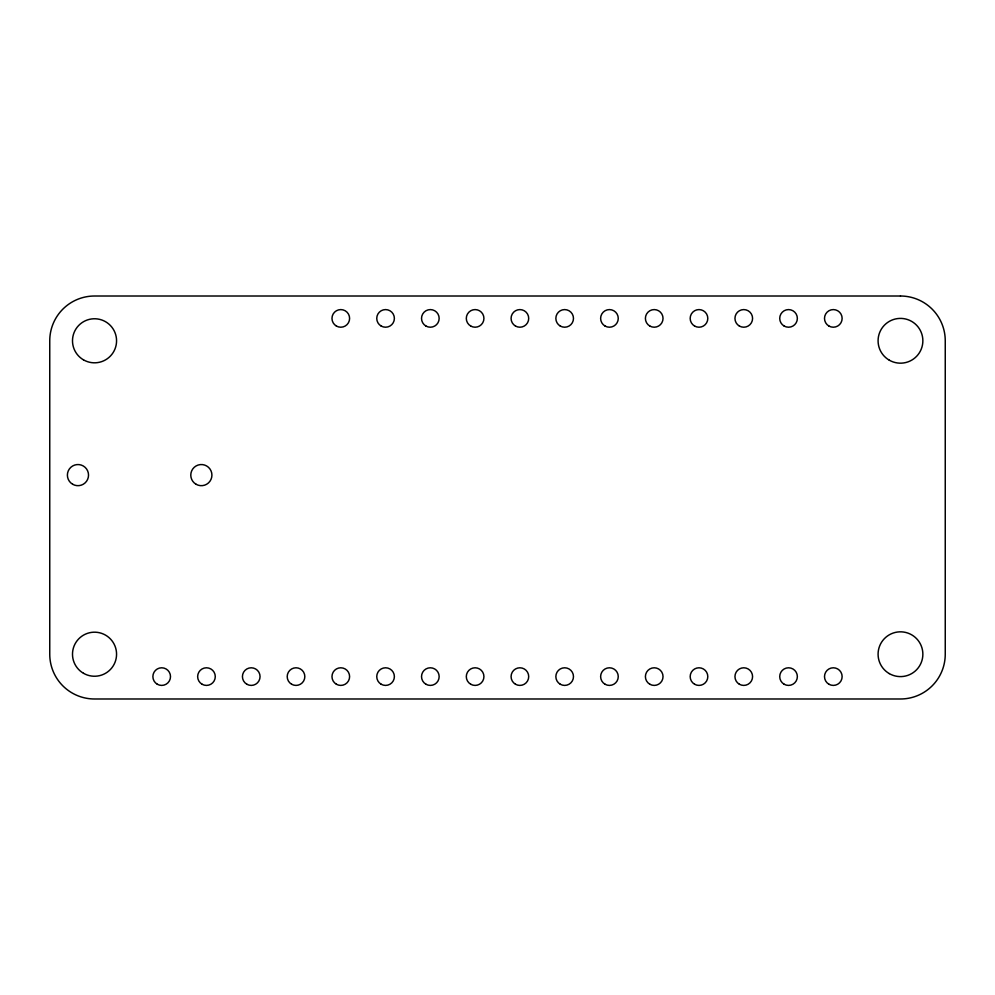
<?xml version="1.0" encoding="UTF-8"?>
<svg xmlns="http://www.w3.org/2000/svg" width="995" height="995" viewBox="0 0 995 995"><rect width="100%" height="100%" fill="white"/><g stroke="black" fill="none" stroke-linecap="round" stroke-linejoin="round"><path stroke-width="1.49" d="M900.475 296.012L94.525 296.012A44.775 44.775 0 0 0 49.75 340.787L49.75 654.212A44.775 44.775 0 0 0 94.525 698.987L900.475 698.987A44.775 44.775 0 0 0 945.25 654.212L945.25 340.787A44.775 44.775 0 0 0 900.475 296.012M72.672 484.267A10.572 10.572 0 0 0 88.53 475.112A10.572 10.572 0 0 0 72.672 465.958A10.572 10.572 0 0 0 72.672 484.267M196.065 484.267A10.572 10.572 0 0 0 211.923 475.112A10.572 10.572 0 0 0 196.065 465.958A10.572 10.572 0 0 0 196.065 484.267M889.281 360.178A22.387 22.387 0 0 0 922.862 340.787A22.387 22.387 0 0 0 889.281 321.397A22.387 22.387 0 0 0 889.281 360.178M889.281 673.603A22.387 22.387 0 0 0 922.862 654.212A22.387 22.387 0 0 0 889.281 634.822A22.387 22.387 0 0 0 889.281 673.603M157.285 684.237A8.818 8.818 0 0 0 170.506 676.6A8.818 8.818 0 0 0 157.285 668.963A8.818 8.818 0 0 0 157.285 684.237M202.06 684.237A8.818 8.818 0 0 0 215.281 676.6A8.818 8.818 0 0 0 202.06 668.963A8.818 8.818 0 0 0 202.06 684.237M246.835 684.237A8.818 8.818 0 0 0 260.056 676.6A8.818 8.818 0 0 0 246.835 668.963A8.818 8.818 0 0 0 246.835 684.237M291.61 684.237A8.818 8.818 0 0 0 304.831 676.6A8.818 8.818 0 0 0 291.61 668.963A8.818 8.818 0 0 0 291.61 684.237M336.385 684.237A8.818 8.818 0 0 0 349.606 676.6A8.818 8.818 0 0 0 336.385 668.963A8.818 8.818 0 0 0 336.385 684.237M381.16 684.237A8.818 8.818 0 0 0 394.381 676.6A8.818 8.818 0 0 0 381.16 668.963A8.818 8.818 0 0 0 381.16 684.237M425.935 684.237A8.818 8.818 0 0 0 439.156 676.6A8.818 8.818 0 0 0 425.935 668.963A8.818 8.818 0 0 0 425.935 684.237M470.71 684.237A8.818 8.818 0 0 0 483.931 676.6A8.818 8.818 0 0 0 470.71 668.963A8.818 8.818 0 0 0 470.71 684.237M515.485 684.237A8.818 8.818 0 0 0 528.706 676.6A8.818 8.818 0 0 0 515.485 668.963A8.818 8.818 0 0 0 515.485 684.237M560.26 684.237A8.818 8.818 0 0 0 573.481 676.6A8.818 8.818 0 0 0 560.26 668.963A8.818 8.818 0 0 0 560.26 684.237M605.035 684.237A8.818 8.818 0 0 0 618.256 676.6A8.818 8.818 0 0 0 605.035 668.963A8.818 8.818 0 0 0 605.035 684.237M649.81 684.237A8.818 8.818 0 0 0 663.031 676.6A8.818 8.818 0 0 0 649.81 668.963A8.818 8.818 0 0 0 649.81 684.237M694.585 684.237A8.818 8.818 0 0 0 707.806 676.6A8.818 8.818 0 0 0 694.585 668.963A8.818 8.818 0 0 0 694.585 684.237M739.36 684.237A8.818 8.818 0 0 0 752.581 676.6A8.818 8.818 0 0 0 739.36 668.963A8.818 8.818 0 0 0 739.36 684.237M784.135 684.237A8.818 8.818 0 0 0 797.356 676.6A8.818 8.818 0 0 0 784.135 668.963A8.818 8.818 0 0 0 784.135 684.237M828.91 684.237A8.818 8.818 0 0 0 842.131 676.6A8.818 8.818 0 0 0 828.91 668.963A8.818 8.818 0 0 0 828.91 684.237M828.91 326.037A8.818 8.818 0 0 0 842.131 318.4A8.818 8.818 0 0 0 828.91 310.763A8.818 8.818 0 0 0 828.91 326.037M784.135 326.037A8.818 8.818 0 0 0 797.356 318.4A8.818 8.818 0 0 0 784.135 310.763A8.818 8.818 0 0 0 784.135 326.037M739.36 326.037A8.818 8.818 0 0 0 752.581 318.4A8.818 8.818 0 0 0 739.36 310.763A8.818 8.818 0 0 0 739.36 326.037M694.585 326.037A8.818 8.818 0 0 0 707.806 318.4A8.818 8.818 0 0 0 694.585 310.763A8.818 8.818 0 0 0 694.585 326.037M649.81 326.037A8.818 8.818 0 0 0 663.031 318.4A8.818 8.818 0 0 0 649.81 310.763A8.818 8.818 0 0 0 649.81 326.037M605.035 326.037A8.818 8.818 0 0 0 618.256 318.4A8.818 8.818 0 0 0 605.035 310.763A8.818 8.818 0 0 0 605.035 326.037M560.26 326.037A8.818 8.818 0 0 0 573.481 318.4A8.818 8.818 0 0 0 560.26 310.763A8.818 8.818 0 0 0 560.26 326.037M515.485 326.037A8.818 8.818 0 0 0 528.706 318.4A8.818 8.818 0 0 0 515.485 310.763A8.818 8.818 0 0 0 515.485 326.037M470.71 326.037A8.818 8.818 0 0 0 483.931 318.4A8.818 8.818 0 0 0 470.71 310.763A8.818 8.818 0 0 0 470.71 326.037M425.935 326.037A8.818 8.818 0 0 0 439.156 318.4A8.818 8.818 0 0 0 425.935 310.763A8.818 8.818 0 0 0 425.935 326.037M381.16 326.037A8.818 8.818 0 0 0 394.381 318.4A8.818 8.818 0 0 0 381.16 310.763A8.818 8.818 0 0 0 381.16 326.037M336.385 326.037A8.818 8.818 0 0 0 349.606 318.4A8.818 8.818 0 0 0 336.385 310.763A8.818 8.818 0 0 0 336.385 326.037M83.505 359.867A22.039 22.039 0 0 0 116.564 340.787A22.039 22.039 0 0 0 83.505 321.708A22.039 22.039 0 0 0 83.505 359.867M83.505 673.292A22.039 22.039 0 0 0 116.564 654.212A22.039 22.039 0 0 0 83.505 635.133A22.039 22.039 0 0 0 83.505 673.292"/></g></svg>
